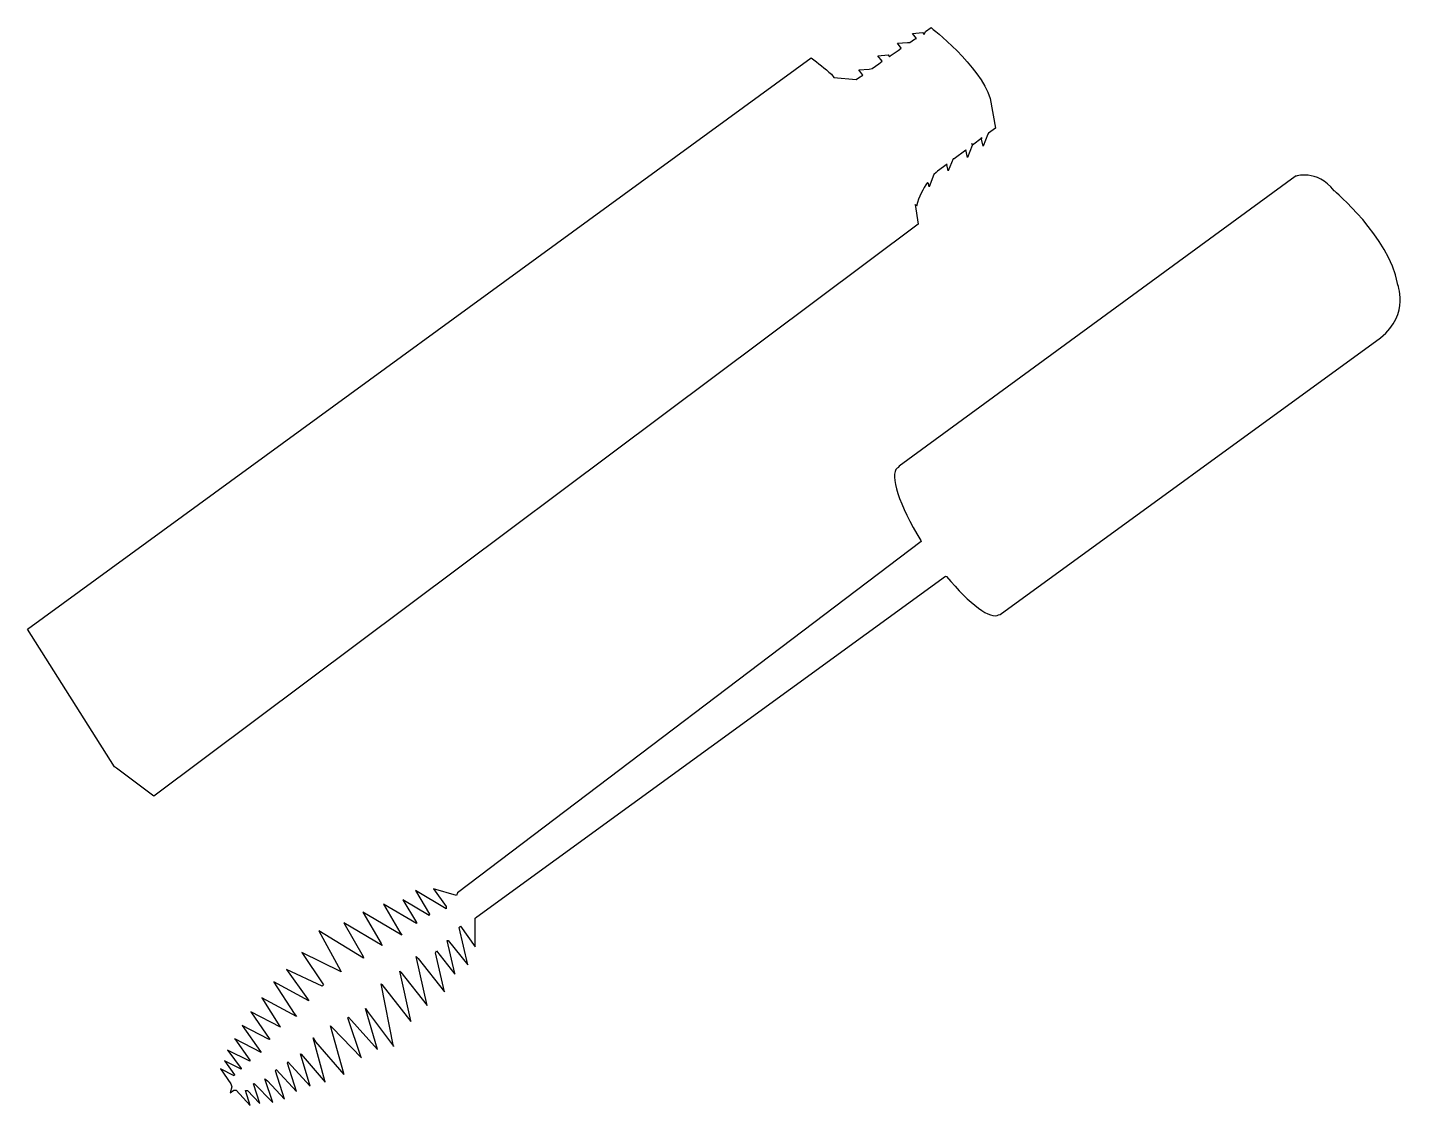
# Model space of a CAD drawing. Header units: centimetres. Extents: x -9.6 to 9.7, y -7.5 to 7.5.
import ezdxf

# ---------------------------------------------------------------- set-up
doc = ezdxf.new("R2010")
doc.units = ezdxf.units.CM
doc.header["$MEASUREMENT"] = 0
doc.layers.add('Camada 1', color=7, linetype='Continuous')

msp = doc.modelspace()

# ---------------------------------------------------------------- linework, layer by layer
at = {"layer": 'Camada 1'}
for points, knots in [([(-8.34766, -2.8191), (-8.34766, -2.8191), (-7.82685, -3.21039), (-7.82685, -3.21039), (-7.82685, -3.21039), (-7.82685, -3.21039), (2.85544, 4.7813), (2.85544, 4.7813), (2.85544, 4.7813), (2.85544, 4.7813), (2.8121, 5.05731), (2.8121, 5.05731), (2.8121, 5.05731), (2.8121, 5.05731), (2.83083, 5.03329), (2.83083, 5.03329), (2.83083, 5.03329), (2.86361, 5.16783), (2.92566, 5.27972), (2.98434, 5.36241), (2.98434, 5.36241), (2.98434, 5.36241), (2.99924, 5.35085), (2.99924, 5.35085), (2.99924, 5.35085), (2.99924, 5.35085), (3.00866, 5.30571), (3.00866, 5.30571), (3.00866, 5.30571), (3.00866, 5.30571), (3.07552, 5.4738), (3.07552, 5.4738), (3.07552, 5.4738), (3.07552, 5.4738), (3.10351, 5.50317), (3.10351, 5.50317), (3.10351, 5.50317), (3.11674, 5.51608), (3.12468, 5.52278), (3.12468, 5.52278), (3.12468, 5.52278), (3.12468, 5.52278), (3.25827, 5.62234), (3.25827, 5.62234), (3.25827, 5.62234), (3.25827, 5.62234), (3.25703, 5.61504), (3.25703, 5.61504), (3.25703, 5.61504), (3.25703, 5.61504), (3.27529, 5.52916), (3.27529, 5.52916), (3.27529, 5.52916), (3.27529, 5.52916), (3.34249, 5.69487), (3.34249, 5.69487), (3.34249, 5.69487), (3.34249, 5.69487), (3.3577, 5.69654), (3.3577, 5.69654), (3.3577, 5.69654), (3.3577, 5.69654), (3.5182, 5.81616), (3.5182, 5.81616), (3.5182, 5.81616), (3.5182, 5.81616), (3.51942, 5.82135), (3.51942, 5.82135), (3.51942, 5.82135), (3.51942, 5.82135), (3.54178, 5.71525), (3.54178, 5.71525), (3.54178, 5.71525), (3.54178, 5.71525), (3.60883, 5.8794), (3.60883, 5.8794), (3.60883, 5.8794), (3.60883, 5.8794), (3.60364, 5.90951), (3.60364, 5.90951), (3.60364, 5.90951), (3.60364, 5.90951), (3.61459, 5.88805), (3.61459, 5.88805), (3.61459, 5.88805), (3.61459, 5.88805), (3.74654, 5.9864), (3.74654, 5.9864), (3.74654, 5.9864), (3.74654, 5.9864), (3.73543, 5.98992), (3.73543, 5.98992), (3.73543, 5.98992), (3.73543, 5.98992), (3.76099, 5.87393), (3.76099, 5.87393), (3.76099, 5.87393), (3.76099, 5.87393), (3.82602, 6.03765), (3.82602, 6.03765), (3.82602, 6.03765), (3.82602, 6.03765), (3.83652, 6.05331), (3.83652, 6.05331), (3.83652, 6.05331), (3.83652, 6.05331), (3.93288, 6.12504), (3.93288, 6.12504), (3.93288, 6.12504), (3.93288, 6.12504), (3.85959, 6.53911), (3.85959, 6.53911), (3.85959, 6.53911), (3.72496, 6.98803), (3.03601, 7.52722), (3.03601, 7.52722), (3.03601, 7.52722), (3.03601, 7.52722), (2.95701, 7.4728), (2.95701, 7.4728), (2.95701, 7.4728), (2.95701, 7.4728), (2.93902, 7.43192), (2.93902, 7.43192), (2.93902, 7.43192), (2.93902, 7.43192), (2.91666, 7.45912), (2.91666, 7.45912), (2.91666, 7.45912), (2.91666, 7.45912), (2.77577, 7.44785), (2.77577, 7.44785), (2.77577, 7.44785), (2.77577, 7.44785), (2.83202, 7.37795), (2.83202, 7.37795), (2.83202, 7.37795), (2.83202, 7.37795), (2.80207, 7.36578), (2.80207, 7.36578), (2.80207, 7.36578), (2.80207, 7.36578), (2.73714, 7.32109), (2.73714, 7.32109), (2.73714, 7.32109), (2.73714, 7.32109), (2.70645, 7.3199), (2.70645, 7.3199), (2.70645, 7.3199), (2.70645, 7.3199), (2.564, 7.30942), (2.564, 7.30942), (2.564, 7.30942), (2.564, 7.30942), (2.61813, 7.241), (2.61813, 7.241), (2.61813, 7.241), (2.61813, 7.241), (2.57421, 7.20877), (2.57421, 7.20877), (2.57421, 7.20877), (2.57421, 7.20877), (2.47756, 7.14204), (2.47756, 7.14204), (2.47756, 7.14204), (2.47756, 7.14204), (2.45412, 7.12198), (2.45412, 7.12198), (2.45412, 7.12198), (2.45412, 7.12198), (2.43465, 7.14598), (2.43465, 7.14598), (2.43465, 7.14598), (2.43465, 7.14598), (2.2918, 7.13566), (2.2918, 7.13566), (2.2918, 7.13566), (2.2918, 7.13566), (2.35292, 7.0583), (2.35292, 7.0583), (2.35292, 7.0583), (2.35292, 7.0583), (2.3067, 7.02422), (2.3067, 7.02422), (2.3067, 7.02422), (2.3067, 7.02422), (2.21169, 6.95871), (2.21169, 6.95871), (2.21169, 6.95871), (2.21169, 6.95871), (2.16835, 6.94744), (2.16835, 6.94744), (2.16835, 6.94744), (2.16835, 6.94744), (2.02547, 6.9368), (2.02547, 6.9368), (2.02547, 6.9368), (2.02547, 6.9368), (2.08249, 6.86351), (2.08249, 6.86351), (2.08249, 6.86351), (2.08249, 6.86351), (2.02211, 6.82779), (2.02211, 6.82779), (2.02211, 6.82779), (2.02211, 6.82779), (1.98568, 6.80258), (1.98568, 6.80258), (1.98568, 6.80258), (1.98568, 6.80258), (1.67643, 6.83129), (1.67643, 6.83129), (1.67643, 6.83129), (1.67643, 6.83129), (1.64116, 6.87566), (1.64116, 6.87566), (1.64116, 6.87566), (1.55012, 6.95834), (1.45619, 7.03557), (1.36068, 7.104), (1.36068, 7.104), (1.36068, 7.104), (-9.59112, -0.87655), (-9.59112, -0.87655), (-9.59112, -0.87655), (-9.59112, -0.87655), (-8.37806, -2.79631), (-8.37806, -2.79631), (-8.37806, -2.79631), (-8.37806, -2.79631), (-8.34766, -2.8191), (-8.34766, -2.8191)], [0, 0, 0, 0, 0.01694915, 0.01694915, 0.01694915, 0.01694915, 0.03389831, 0.03389831, 0.03389831, 0.03389831, 0.05084746, 0.05084746, 0.05084746, 0.05084746, 0.06779661, 0.06779661, 0.06779661, 0.06779661, 0.08474576, 0.08474576, 0.08474576, 0.08474576, 0.10169492, 0.10169492, 0.10169492, 0.10169492, 0.11864407, 0.11864407, 0.11864407, 0.11864407, 0.13559322, 0.13559322, 0.13559322, 0.13559322, 0.15254237, 0.15254237, 0.15254237, 0.15254237, 0.16949153, 0.16949153, 0.16949153, 0.16949153, 0.18644068, 0.18644068, 0.18644068, 0.18644068, 0.20338983, 0.20338983, 0.20338983, 0.20338983, 0.22033898, 0.22033898, 0.22033898, 0.22033898, 0.23728814, 0.23728814, 0.23728814, 0.23728814, 0.25423729, 0.25423729, 0.25423729, 0.25423729, 0.27118644, 0.27118644, 0.27118644, 0.27118644, 0.28813559, 0.28813559, 0.28813559, 0.28813559, 0.30508475, 0.30508475, 0.30508475, 0.30508475, 0.3220339, 0.3220339, 0.3220339, 0.3220339, 0.33898305, 0.33898305, 0.33898305, 0.33898305, 0.3559322, 0.3559322, 0.3559322, 0.3559322, 0.37288136, 0.37288136, 0.37288136, 0.37288136, 0.38983051, 0.38983051, 0.38983051, 0.38983051, 0.40677966, 0.40677966, 0.40677966, 0.40677966, 0.42372881, 0.42372881, 0.42372881, 0.42372881, 0.44067797, 0.44067797, 0.44067797, 0.44067797, 0.45762712, 0.45762712, 0.45762712, 0.45762712, 0.47457627, 0.47457627, 0.47457627, 0.47457627, 0.49152542, 0.49152542, 0.49152542, 0.49152542, 0.50847458, 0.50847458, 0.50847458, 0.50847458, 0.52542373, 0.52542373, 0.52542373, 0.52542373, 0.54237288, 0.54237288, 0.54237288, 0.54237288, 0.55932203, 0.55932203, 0.55932203, 0.55932203, 0.57627119, 0.57627119, 0.57627119, 0.57627119, 0.59322034, 0.59322034, 0.59322034, 0.59322034, 0.61016949, 0.61016949, 0.61016949, 0.61016949, 0.62711864, 0.62711864, 0.62711864, 0.62711864, 0.6440678, 0.6440678, 0.6440678, 0.6440678, 0.66101695, 0.66101695, 0.66101695, 0.66101695, 0.6779661, 0.6779661, 0.6779661, 0.6779661, 0.69491525, 0.69491525, 0.69491525, 0.69491525, 0.71186441, 0.71186441, 0.71186441, 0.71186441, 0.72881356, 0.72881356, 0.72881356, 0.72881356, 0.74576271, 0.74576271, 0.74576271, 0.74576271, 0.76271186, 0.76271186, 0.76271186, 0.76271186, 0.77966102, 0.77966102, 0.77966102, 0.77966102, 0.79661017, 0.79661017, 0.79661017, 0.79661017, 0.81355932, 0.81355932, 0.81355932, 0.81355932, 0.83050847, 0.83050847, 0.83050847, 0.83050847, 0.84745763, 0.84745763, 0.84745763, 0.84745763, 0.86440678, 0.86440678, 0.86440678, 0.86440678, 0.88135593, 0.88135593, 0.88135593, 0.88135593, 0.89830508, 0.89830508, 0.89830508, 0.89830508, 0.91525424, 0.91525424, 0.91525424, 0.91525424, 0.93220339, 0.93220339, 0.93220339, 0.93220339, 0.94915254, 0.94915254, 0.94915254, 0.94915254, 0.96610169, 0.96610169, 0.96610169, 0.96610169, 1, 1, 1, 1]), ([(2.58731, 1.39958), (2.58731, 1.39958), (8.12144, 5.4495), (8.12144, 5.4495), (8.12144, 5.4495), (8.12144, 5.4495), (8.42703, 5.55745), (8.66669, 5.24926), (8.66669, 5.24926), (8.66669, 5.24926), (9.43901, 4.60394), (9.55185, 3.95346), (9.55185, 3.95346), (9.55185, 3.95346), (9.73275, 3.53584), (9.31775, 3.19262), (9.31775, 3.19262), (9.31775, 3.19262), (4.00158, -0.67171), (4.00158, -0.67171), (4.00158, -0.67171), (4.00158, -0.67171), (3.9779, -0.67417), (3.9779, -0.67417), (3.9779, -0.67417), (3.87471, -0.75172), (3.57012, -0.52473), (3.25135, -0.13839), (3.25135, -0.13839), (3.25135, -0.13839), (3.23746, -0.13516), (3.23746, -0.13516), (3.23746, -0.13516), (3.23746, -0.13516), (-3.31258, -4.89584), (-3.31258, -4.89584), (-3.31258, -4.89584), (-3.31258, -4.89584), (-3.33578, -4.91267), (-3.33578, -4.91267), (-3.33578, -4.91267), (-3.33578, -4.91267), (-3.33475, -5.31404), (-3.33475, -5.31404), (-3.33475, -5.31404), (-3.33475, -5.31404), (-3.54292, -5.02623), (-3.54292, -5.02623), (-3.54292, -5.02623), (-3.54292, -5.02623), (-3.56171, -5.04531), (-3.56171, -5.04531), (-3.56171, -5.04531), (-3.56171, -5.04531), (-3.44167, -5.56604), (-3.44167, -5.56604), (-3.44167, -5.56604), (-3.44167, -5.56604), (-3.71387, -5.22594), (-3.71387, -5.22594), (-3.71387, -5.22594), (-3.71387, -5.22594), (-3.72707, -5.22446), (-3.72707, -5.22446), (-3.72707, -5.22446), (-3.72707, -5.22446), (-3.62065, -5.6878), (-3.62065, -5.6878), (-3.62065, -5.6878), (-3.62065, -5.6878), (-3.61914, -5.69439), (-3.61914, -5.69439), (-3.61914, -5.69439), (-3.61914, -5.69439), (-3.87862, -5.37014), (-3.87862, -5.37014), (-3.87862, -5.37014), (-3.87862, -5.37014), (-3.89076, -5.39512), (-3.89076, -5.39512), (-3.89076, -5.39512), (-3.89076, -5.39512), (-3.76442, -5.94096), (-3.76442, -5.94096), (-3.76442, -5.94096), (-3.76442, -5.94096), (-4.13507, -5.47781), (-4.13507, -5.47781), (-4.13507, -5.47781), (-4.13507, -5.47781), (-4.16132, -5.44945), (-4.16132, -5.44945), (-4.16132, -5.44945), (-4.16132, -5.44945), (-4.00712, -6.1339), (-4.00712, -6.1339), (-4.00712, -6.1339), (-4.00712, -6.1339), (-4.3768, -5.66572), (-4.3768, -5.66572), (-4.3768, -5.66572), (-4.3768, -5.66572), (-4.38937, -5.65448), (-4.38937, -5.65448), (-4.38937, -5.65448), (-4.38937, -5.65448), (-4.23726, -6.34512), (-4.23726, -6.34512), (-4.23726, -6.34512), (-4.23726, -6.34512), (-4.23504, -6.35496), (-4.23504, -6.35496), (-4.23504, -6.35496), (-4.23504, -6.35496), (-4.6393, -5.83759), (-4.6393, -5.83759), (-4.6393, -5.83759), (-4.6393, -5.83759), (-4.65205, -5.82931), (-4.65205, -5.82931), (-4.65205, -5.82931), (-4.65205, -5.82931), (-4.47655, -6.70418), (-4.47655, -6.70418), (-4.47655, -6.70418), (-4.47655, -6.70418), (-4.48055, -6.69889), (-4.48055, -6.69889), (-4.48055, -6.69889), (-4.48055, -6.69889), (-4.8397, -6.21756), (-4.8397, -6.21756), (-4.8397, -6.21756), (-4.8397, -6.21756), (-4.86822, -6.17676), (-4.86822, -6.17676), (-4.86822, -6.17676), (-4.86822, -6.17676), (-4.70293, -6.74852), (-4.70293, -6.74852), (-4.70293, -6.74852), (-4.70293, -6.74852), (-5.10692, -6.29468), (-5.10692, -6.29468), (-5.10692, -6.29468), (-5.10692, -6.29468), (-5.1142, -6.30368), (-5.1142, -6.30368), (-5.1142, -6.30368), (-5.1142, -6.30368), (-4.92783, -6.86026), (-4.92783, -6.86026), (-4.92783, -6.86026), (-4.92783, -6.86026), (-4.9269, -6.86272), (-4.9269, -6.86272), (-4.9269, -6.86272), (-4.9269, -6.86272), (-5.33473, -6.44121), (-5.33473, -6.44121), (-5.33473, -6.44121), (-5.33473, -6.44121), (-5.35796, -6.41674), (-5.35796, -6.41674), (-5.35796, -6.41674), (-5.35796, -6.41674), (-5.17384, -7.0819), (-5.17384, -7.0819), (-5.17384, -7.0819), (-5.17384, -7.0819), (-5.17027, -7.09484), (-5.17027, -7.09484), (-5.17027, -7.09484), (-5.17027, -7.09484), (-5.56601, -6.63846), (-5.56601, -6.63846), (-5.56601, -6.63846), (-5.56601, -6.63846), (-5.60247, -6.58565), (-5.60247, -6.58565), (-5.60247, -6.58565), (-5.60247, -6.58565), (-5.43814, -7.18697), (-5.43814, -7.18697), (-5.43814, -7.18697), (-5.43814, -7.18697), (-5.43393, -7.20224), (-5.43393, -7.20224), (-5.43393, -7.20224), (-5.43393, -7.20224), (-5.76969, -6.8123), (-5.76969, -6.8123), (-5.76969, -6.8123), (-5.76969, -6.8123), (-5.77818, -6.80825), (-5.77818, -6.80825), (-5.77818, -6.80825), (-5.77818, -6.80825), (-5.64176, -7.26135), (-5.64176, -7.26135), (-5.64176, -7.26135), (-5.64176, -7.26135), (-5.95341, -6.91805), (-5.95341, -6.91805), (-5.95341, -6.91805), (-5.95341, -6.91805), (-5.95915, -6.93697), (-5.95915, -6.93697), (-5.95915, -6.93697), (-5.95915, -6.93697), (-5.83241, -7.3358), (-5.83241, -7.3358), (-5.83241, -7.3358), (-5.83241, -7.3358), (-6.11935, -7.02846), (-6.11935, -7.02846), (-6.11935, -7.02846), (-6.11935, -7.02846), (-6.12697, -7.04576), (-6.12697, -7.04576), (-6.12697, -7.04576), (-6.12697, -7.04576), (-5.99973, -7.43957), (-5.99973, -7.43957), (-5.99973, -7.43957), (-5.99973, -7.43957), (-6.23807, -7.18652), (-6.23807, -7.18652), (-6.23807, -7.18652), (-6.23807, -7.18652), (-6.27617, -7.15906), (-6.27617, -7.15906), (-6.27617, -7.15906), (-6.27617, -7.15906), (-6.1625, -7.48939), (-6.1625, -7.48939), (-6.1625, -7.48939), (-6.1625, -7.48939), (-6.16771, -7.48391), (-6.16771, -7.48391), (-6.16771, -7.48391), (-6.16771, -7.48391), (-6.42486, -7.22052), (-6.42486, -7.22052), (-6.42486, -7.22052), (-6.42486, -7.22052), (-6.43457, -7.22497), (-6.43457, -7.22497), (-6.43457, -7.22497), (-6.43457, -7.22497), (-6.3458, -7.50159), (-6.3458, -7.50159), (-6.3458, -7.50159), (-6.3458, -7.50159), (-6.3508, -7.49619), (-6.3508, -7.49619), (-6.3508, -7.49619), (-6.3508, -7.49619), (-6.51704, -7.31897), (-6.51704, -7.31897), (-6.51704, -7.31897), (-6.51704, -7.31897), (-6.54575, -7.31778), (-6.54575, -7.31778), (-6.54575, -7.31778), (-6.54575, -7.31778), (-6.48053, -7.5273), (-6.48053, -7.5273), (-6.48053, -7.5273), (-6.48053, -7.5273), (-6.6769, -7.31426), (-6.6769, -7.31426), (-6.6769, -7.31426), (-6.6769, -7.31426), (-6.7083, -7.3159), (-6.7083, -7.3159), (-6.7083, -7.3159), (-6.7083, -7.3159), (-6.75944, -7.35247), (-6.75944, -7.35247), (-6.75944, -7.35247), (-6.75944, -7.35247), (-6.73917, -7.26688), (-6.73917, -7.26688), (-6.73917, -7.26688), (-6.73917, -7.26688), (-6.75047, -7.22513), (-6.75047, -7.22513), (-6.75047, -7.22513), (-6.75047, -7.22513), (-6.89387, -7.01881), (-6.89387, -7.01881), (-6.89387, -7.01881), (-6.89387, -7.01881), (-6.70395, -7.11692), (-6.70395, -7.11692), (-6.70395, -7.11692), (-6.70395, -7.11692), (-6.70112, -7.1003), (-6.70112, -7.1003), (-6.70112, -7.1003), (-6.70112, -7.1003), (-6.83378, -6.91258), (-6.83378, -6.91258), (-6.83378, -6.91258), (-6.83378, -6.91258), (-6.83957, -6.90425), (-6.83957, -6.90425), (-6.83957, -6.90425), (-6.83957, -6.90425), (-6.60708, -7.0235), (-6.60708, -7.0235), (-6.60708, -7.0235), (-6.60708, -7.0235), (-6.60652, -7.0108), (-6.60652, -7.0108), (-6.60652, -7.0108), (-6.60652, -7.0108), (-6.79157, -6.76058), (-6.79157, -6.76058), (-6.79157, -6.76058), (-6.79157, -6.76058), (-6.78662, -6.76373), (-6.78662, -6.76373), (-6.78662, -6.76373), (-6.78662, -6.76373), (-6.79604, -6.75434), (-6.79604, -6.75434), (-6.79604, -6.75434), (-6.79604, -6.75434), (-6.48521, -6.9105), (-6.48521, -6.9105), (-6.48521, -6.9105), (-6.48521, -6.9105), (-6.48632, -6.8969), (-6.48632, -6.8969), (-6.48632, -6.8969), (-6.48632, -6.8969), (-6.69796, -6.59887), (-6.69796, -6.59887), (-6.69796, -6.59887), (-6.69796, -6.59887), (-6.69386, -6.60308), (-6.69386, -6.60308), (-6.69386, -6.60308), (-6.69386, -6.60308), (-6.69796, -6.59887), (-6.69796, -6.59887), (-6.69796, -6.59887), (-6.69796, -6.59887), (-6.32654, -6.78855), (-6.32654, -6.78855), (-6.32654, -6.78855), (-6.32654, -6.78855), (-6.3381, -6.77352), (-6.3381, -6.77352), (-6.3381, -6.77352), (-6.3381, -6.77352), (-6.59131, -6.41295), (-6.59131, -6.41295), (-6.59131, -6.41295), (-6.59131, -6.41295), (-6.22359, -6.60194), (-6.22359, -6.60194), (-6.22359, -6.60194), (-6.22359, -6.60194), (-6.20869, -6.60768), (-6.20869, -6.60768), (-6.20869, -6.60768), (-6.20869, -6.60768), (-6.47169, -6.21988), (-6.47169, -6.21988), (-6.47169, -6.21988), (-6.47169, -6.21988), (-6.05846, -6.43554), (-6.05846, -6.43554), (-6.05846, -6.43554), (-6.05846, -6.43554), (-6.06484, -6.42591), (-6.06484, -6.42591), (-6.06484, -6.42591), (-6.06484, -6.42591), (-6.32, -6.02538), (-6.32, -6.02538), (-6.32, -6.02538), (-6.32, -6.02538), (-5.83335, -6.28644), (-5.83335, -6.28644), (-5.83335, -6.28644), (-5.83335, -6.28644), (-5.86642, -6.24522), (-5.86642, -6.24522), (-5.86642, -6.24522), (-5.86642, -6.24522), (-6.14923, -5.80501), (-6.14923, -5.80501), (-6.14923, -5.80501), (-6.14923, -5.80501), (-6.14852, -5.8057), (-6.14852, -5.8057), (-6.14852, -5.8057), (-6.14852, -5.8057), (-6.1499, -5.80403), (-6.1499, -5.80403), (-6.1499, -5.80403), (-6.1499, -5.80403), (-5.66079, -6.06539), (-5.66079, -6.06539), (-5.66079, -6.06539), (-5.66079, -6.06539), (-5.67836, -6.03748), (-5.67836, -6.03748), (-5.67836, -6.03748), (-5.67836, -6.03748), (-5.97361, -5.62835), (-5.97361, -5.62835), (-5.97361, -5.62835), (-5.97361, -5.62835), (-5.47408, -5.86105), (-5.47408, -5.86105), (-5.47408, -5.86105), (-5.47408, -5.86105), (-5.45881, -5.84584), (-5.45881, -5.84584), (-5.45881, -5.84584), (-5.45881, -5.84584), (-5.75707, -5.39203), (-5.75707, -5.39203), (-5.75707, -5.39203), (-5.75707, -5.39203), (-5.21137, -5.66392), (-5.21137, -5.66392), (-5.21137, -5.66392), (-5.21137, -5.66392), (-5.22079, -5.64595), (-5.22079, -5.64595), (-5.22079, -5.64595), (-5.22079, -5.64595), (-5.52107, -5.09115), (-5.52107, -5.09115), (-5.52107, -5.09115), (-5.52107, -5.09115), (-4.89954, -5.47025), (-4.89954, -5.47025), (-4.89954, -5.47025), (-4.89954, -5.47025), (-4.9025, -5.44943), (-4.9025, -5.44943), (-4.9025, -5.44943), (-4.9025, -5.44943), (-5.172, -4.97688), (-5.172, -4.97688), (-5.172, -4.97688), (-5.172, -4.97688), (-4.63654, -5.29488), (-4.63654, -5.29488), (-4.63654, -5.29488), (-4.63654, -5.29488), (-4.65234, -5.26604), (-4.65234, -5.26604), (-4.65234, -5.26604), (-4.65234, -5.26604), (-4.9065, -4.82657), (-4.9065, -4.82657), (-4.9065, -4.82657), (-4.9065, -4.82657), (-4.36199, -5.14814), (-4.36199, -5.14814), (-4.36199, -5.14814), (-4.36199, -5.14814), (-4.38895, -5.1084), (-4.38895, -5.1084), (-4.38895, -5.1084), (-4.38895, -5.1084), (-4.61813, -4.71854), (-4.61813, -4.71854), (-4.61813, -4.71854), (-4.61813, -4.71854), (-4.15593, -4.98918), (-4.15593, -4.98918), (-4.15593, -4.98918), (-4.15593, -4.98918), (-4.15821, -4.97362), (-4.15821, -4.97362), (-4.15821, -4.97362), (-4.15821, -4.97362), (-4.34593, -4.65533), (-4.34593, -4.65533), (-4.34593, -4.65533), (-4.34593, -4.65533), (-3.97813, -4.87485), (-3.97813, -4.87485), (-3.97813, -4.87485), (-3.97813, -4.87485), (-3.97297, -4.85882), (-3.97297, -4.85882), (-3.97297, -4.85882), (-3.97297, -4.85882), (-4.16844, -4.52701), (-4.16844, -4.52701), (-4.16844, -4.52701), (-4.16844, -4.52701), (-3.74296, -4.78127), (-3.74296, -4.78127), (-3.74296, -4.78127), (-3.74296, -4.78127), (-3.74137, -4.75156), (-3.74137, -4.75156), (-3.74137, -4.75156), (-3.74137, -4.75156), (-3.92139, -4.50259), (-3.92139, -4.50259), (-3.92139, -4.50259), (-3.92139, -4.50259), (-3.59656, -4.59681), (-3.59656, -4.59681), (-3.59656, -4.59681), (-3.59656, -4.59681), (-3.58584, -4.55987), (-3.58584, -4.55987), (-3.58584, -4.55987), (-3.58584, -4.55987), (2.89727, 0.35048), (2.89727, 0.35048), (2.89727, 0.35048), (2.89727, 0.35048), (2.89277, 0.36286), (2.89277, 0.36286), (2.89277, 0.36286), (2.58808, 0.85403), (2.44883, 1.28964), (2.56196, 1.37524), (2.56196, 1.37524), (2.56601, 1.37831), (2.57061, 1.38096), (2.57532, 1.38307), (2.57532, 1.38307), (2.57532, 1.38307), (2.58731, 1.39958), (2.58731, 1.39958)], [0, 0, 0, 0, 0.00735294, 0.00735294, 0.00735294, 0.00735294, 0.01470588, 0.01470588, 0.01470588, 0.01470588, 0.02205882, 0.02205882, 0.02205882, 0.02205882, 0.02941176, 0.02941176, 0.02941176, 0.02941176, 0.03676471, 0.03676471, 0.03676471, 0.03676471, 0.04411765, 0.04411765, 0.04411765, 0.04411765, 0.05147059, 0.05147059, 0.05147059, 0.05147059, 0.05882353, 0.05882353, 0.05882353, 0.05882353, 0.06617647, 0.06617647, 0.06617647, 0.06617647, 0.07352941, 0.07352941, 0.07352941, 0.07352941, 0.08088235, 0.08088235, 0.08088235, 0.08088235, 0.08823529, 0.08823529, 0.08823529, 0.08823529, 0.09558824, 0.09558824, 0.09558824, 0.09558824, 0.10294118, 0.10294118, 0.10294118, 0.10294118, 0.11029412, 0.11029412, 0.11029412, 0.11029412, 0.11764706, 0.11764706, 0.11764706, 0.11764706, 0.125, 0.125, 0.125, 0.125, 0.13235294, 0.13235294, 0.13235294, 0.13235294, 0.13970588, 0.13970588, 0.13970588, 0.13970588, 0.14705882, 0.14705882, 0.14705882, 0.14705882, 0.15441176, 0.15441176, 0.15441176, 0.15441176, 0.16176471, 0.16176471, 0.16176471, 0.16176471, 0.16911765, 0.16911765, 0.16911765, 0.16911765, 0.17647059, 0.17647059, 0.17647059, 0.17647059, 0.18382353, 0.18382353, 0.18382353, 0.18382353, 0.19117647, 0.19117647, 0.19117647, 0.19117647, 0.19852941, 0.19852941, 0.19852941, 0.19852941, 0.20588235, 0.20588235, 0.20588235, 0.20588235, 0.21323529, 0.21323529, 0.21323529, 0.21323529, 0.22058824, 0.22058824, 0.22058824, 0.22058824, 0.22794118, 0.22794118, 0.22794118, 0.22794118, 0.23529412, 0.23529412, 0.23529412, 0.23529412, 0.24264706, 0.24264706, 0.24264706, 0.24264706, 0.25, 0.25, 0.25, 0.25, 0.25735294, 0.25735294, 0.25735294, 0.25735294, 0.26470588, 0.26470588, 0.26470588, 0.26470588, 0.27205882, 0.27205882, 0.27205882, 0.27205882, 0.27941176, 0.27941176, 0.27941176, 0.27941176, 0.28676471, 0.28676471, 0.28676471, 0.28676471, 0.29411765, 0.29411765, 0.29411765, 0.29411765, 0.30147059, 0.30147059, 0.30147059, 0.30147059, 0.30882353, 0.30882353, 0.30882353, 0.30882353, 0.31617647, 0.31617647, 0.31617647, 0.31617647, 0.32352941, 0.32352941, 0.32352941, 0.32352941, 0.33088235, 0.33088235, 0.33088235, 0.33088235, 0.33823529, 0.33823529, 0.33823529, 0.33823529, 0.34558824, 0.34558824, 0.34558824, 0.34558824, 0.35294118, 0.35294118, 0.35294118, 0.35294118, 0.36029412, 0.36029412, 0.36029412, 0.36029412, 0.36764706, 0.36764706, 0.36764706, 0.36764706, 0.375, 0.375, 0.375, 0.375, 0.38235294, 0.38235294, 0.38235294, 0.38235294, 0.38970588, 0.38970588, 0.38970588, 0.38970588, 0.39705882, 0.39705882, 0.39705882, 0.39705882, 0.40441176, 0.40441176, 0.40441176, 0.40441176, 0.41176471, 0.41176471, 0.41176471, 0.41176471, 0.41911765, 0.41911765, 0.41911765, 0.41911765, 0.42647059, 0.42647059, 0.42647059, 0.42647059, 0.43382353, 0.43382353, 0.43382353, 0.43382353, 0.44117647, 0.44117647, 0.44117647, 0.44117647, 0.44852941, 0.44852941, 0.44852941, 0.44852941, 0.45588235, 0.45588235, 0.45588235, 0.45588235, 0.46323529, 0.46323529, 0.46323529, 0.46323529, 0.47058824, 0.47058824, 0.47058824, 0.47058824, 0.47794118, 0.47794118, 0.47794118, 0.47794118, 0.48529412, 0.48529412, 0.48529412, 0.48529412, 0.49264706, 0.49264706, 0.49264706, 0.49264706, 0.5, 0.5, 0.5, 0.5, 0.50735294, 0.50735294, 0.50735294, 0.50735294, 0.51470588, 0.51470588, 0.51470588, 0.51470588, 0.52205882, 0.52205882, 0.52205882, 0.52205882, 0.52941176, 0.52941176, 0.52941176, 0.52941176, 0.53676471, 0.53676471, 0.53676471, 0.53676471, 0.54411765, 0.54411765, 0.54411765, 0.54411765, 0.55147059, 0.55147059, 0.55147059, 0.55147059, 0.55882353, 0.55882353, 0.55882353, 0.55882353, 0.56617647, 0.56617647, 0.56617647, 0.56617647, 0.57352941, 0.57352941, 0.57352941, 0.57352941, 0.58088235, 0.58088235, 0.58088235, 0.58088235, 0.58823529, 0.58823529, 0.58823529, 0.58823529, 0.59558824, 0.59558824, 0.59558824, 0.59558824, 0.60294118, 0.60294118, 0.60294118, 0.60294118, 0.61029412, 0.61029412, 0.61029412, 0.61029412, 0.61764706, 0.61764706, 0.61764706, 0.61764706, 0.625, 0.625, 0.625, 0.625, 0.63235294, 0.63235294, 0.63235294, 0.63235294, 0.63970588, 0.63970588, 0.63970588, 0.63970588, 0.64705882, 0.64705882, 0.64705882, 0.64705882, 0.65441176, 0.65441176, 0.65441176, 0.65441176, 0.66176471, 0.66176471, 0.66176471, 0.66176471, 0.66911765, 0.66911765, 0.66911765, 0.66911765, 0.67647059, 0.67647059, 0.67647059, 0.67647059, 0.68382353, 0.68382353, 0.68382353, 0.68382353, 0.69117647, 0.69117647, 0.69117647, 0.69117647, 0.69852941, 0.69852941, 0.69852941, 0.69852941, 0.70588235, 0.70588235, 0.70588235, 0.70588235, 0.71323529, 0.71323529, 0.71323529, 0.71323529, 0.72058824, 0.72058824, 0.72058824, 0.72058824, 0.72794118, 0.72794118, 0.72794118, 0.72794118, 0.73529412, 0.73529412, 0.73529412, 0.73529412, 0.74264706, 0.74264706, 0.74264706, 0.74264706, 0.75, 0.75, 0.75, 0.75, 0.75735294, 0.75735294, 0.75735294, 0.75735294, 0.76470588, 0.76470588, 0.76470588, 0.76470588, 0.77205882, 0.77205882, 0.77205882, 0.77205882, 0.77941176, 0.77941176, 0.77941176, 0.77941176, 0.78676471, 0.78676471, 0.78676471, 0.78676471, 0.79411765, 0.79411765, 0.79411765, 0.79411765, 0.80147059, 0.80147059, 0.80147059, 0.80147059, 0.80882353, 0.80882353, 0.80882353, 0.80882353, 0.81617647, 0.81617647, 0.81617647, 0.81617647, 0.82352941, 0.82352941, 0.82352941, 0.82352941, 0.83088235, 0.83088235, 0.83088235, 0.83088235, 0.83823529, 0.83823529, 0.83823529, 0.83823529, 0.84558824, 0.84558824, 0.84558824, 0.84558824, 0.85294118, 0.85294118, 0.85294118, 0.85294118, 0.86029412, 0.86029412, 0.86029412, 0.86029412, 0.86764706, 0.86764706, 0.86764706, 0.86764706, 0.875, 0.875, 0.875, 0.875, 0.88235294, 0.88235294, 0.88235294, 0.88235294, 0.88970588, 0.88970588, 0.88970588, 0.88970588, 0.89705882, 0.89705882, 0.89705882, 0.89705882, 0.90441176, 0.90441176, 0.90441176, 0.90441176, 0.91176471, 0.91176471, 0.91176471, 0.91176471, 0.91911765, 0.91911765, 0.91911765, 0.91911765, 0.92647059, 0.92647059, 0.92647059, 0.92647059, 0.93382353, 0.93382353, 0.93382353, 0.93382353, 0.94117647, 0.94117647, 0.94117647, 0.94117647, 0.94852941, 0.94852941, 0.94852941, 0.94852941, 0.95588235, 0.95588235, 0.95588235, 0.95588235, 0.96323529, 0.96323529, 0.96323529, 0.96323529, 0.97058824, 0.97058824, 0.97058824, 0.97058824, 0.97794118, 0.97794118, 0.97794118, 0.97794118, 0.98529412, 0.98529412, 0.98529412, 0.98529412, 1, 1, 1, 1]), ([(-8.34766, -2.8191), (-8.34766, -2.8191), (-8.34766, -2.8191), (-8.34766, -2.8191), (-8.34766, -2.8191), (-8.34766, -2.8191), (-8.34766, -2.8191), (-8.34766, -2.8191)], [0, 0, 0, 0, 0.33333333, 0.33333333, 0.33333333, 0.33333333, 1, 1, 1, 1])]:
    msp.add_open_spline(points, degree=3, knots=knots, dxfattribs=at)

doc.saveas('drawing.dxf')
